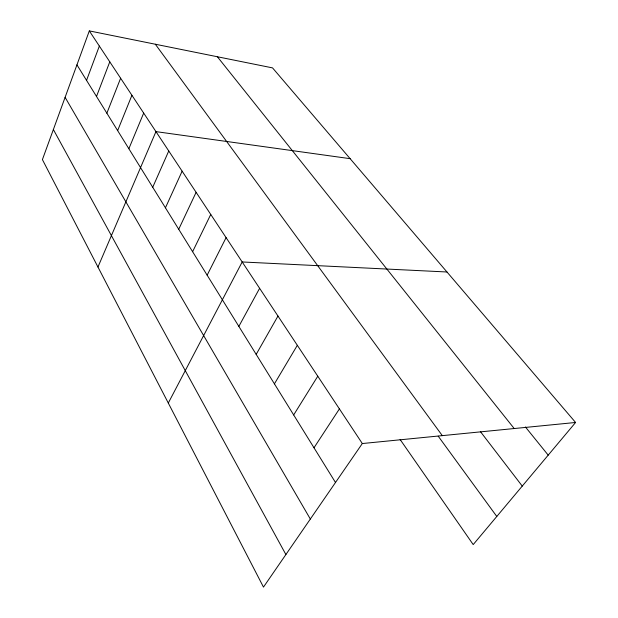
<?xml version="1.0" encoding="UTF-8"?>
<svg xmlns="http://www.w3.org/2000/svg" width="618" height="618" viewBox="0 0 618 618"><rect width="100%" height="100%" fill="white"/><g stroke="black" fill="none" stroke-linecap="round" stroke-linejoin="round"><path stroke-width="0.93" d="M89.316 30.9L42.41 159.606L263.477 587.1L362.318 443.539L575.59 422.473L272.538 67.887L89.316 30.9L362.318 443.539M86.543 80.363L99.351 46.064M96.508 96.462L109.78 61.831M106.868 113.194L120.626 78.223M117.644 130.599L131.92 95.288M128.861 148.714L143.685 113.071M97.961 267.022L155.952 131.619L350.128 158.672M152.723 187.269L168.753 150.97M165.439 207.81L182.132 171.186M178.726 229.27L196.115 192.322M192.615 251.704L210.753 214.454M207.146 275.18L226.095 237.636M168.297 403.044L242.186 261.962L446.976 271.99M238.849 326.397L259.614 288.305M256.176 354.384L277.969 316.045M274.423 383.855L297.328 345.308M293.674 414.941L317.776 376.215M313.998 447.772L339.406 408.907M575.59 422.473L473.21 544.589L400.109 439.475M525.424 426.976L548.205 455.134M217.374 56.748L514.199 428.537M480.48 431.681L522.256 486.088M155.327 44.226L442.31 435.636M438.224 436.184L496.787 516.463M76.941 64.859L335.497 482.503M65.106 97.35L310.336 519.043M53.372 129.541L285.887 554.547"/></g></svg>
